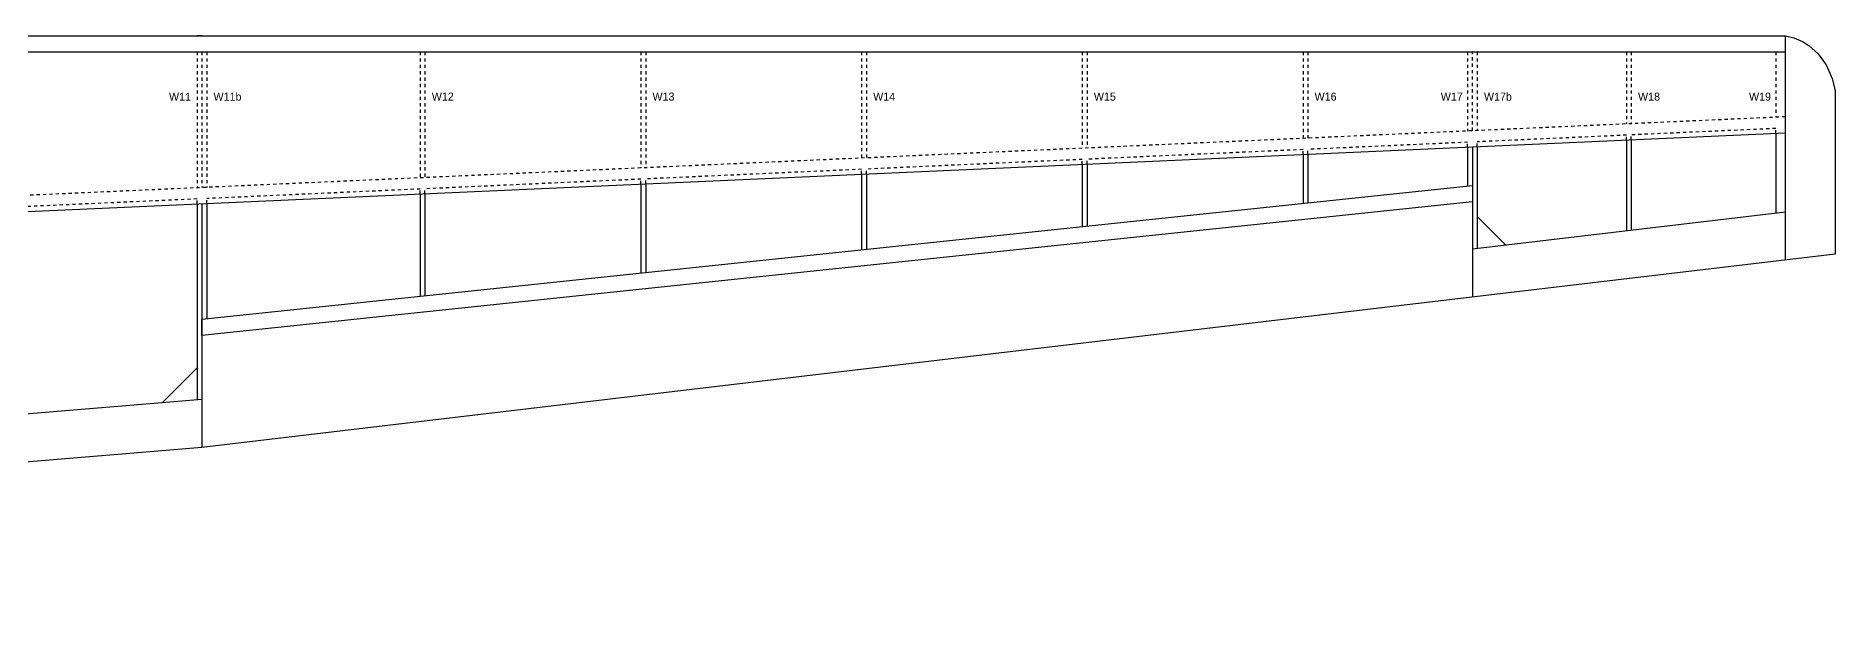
# Model space of a CAD drawing. Extents: x -88 to 2523, y 287 to 1193.
# Drawn here: x 1960 to 2523, y 287 to 473 of the extents above; entities that cross this region are included whole.
import ezdxf

# ---------------------------------------------------------------- set-up
doc = ezdxf.new("R2010")
doc.units = 0
doc.linetypes.add('JIS_02_1_0', pattern=[2, 1, -1])
doc.layers.get('0').update_dxf_attribs({"linetype": 'CONTINUOUS'})
doc.layers.add('SÄLJ', color=7, linetype='CONTINUOUS')

# ---------------------------------------------------------------- blocks, each defined once
blk = doc.blocks.new('*U48')
at = {"layer": 'SÄLJ', "color": 253}
blk.add_text('W11', height=2.5, rotation=360, dxfattribs=at).set_placement((2002.01, 452.79))
blk = doc.blocks.new('*U49')
at = {"layer": 'SÄLJ', "color": 253}
blk.add_text('W11b', height=2.5, rotation=360, dxfattribs=at).set_placement((2015.91, 452.78))
blk = doc.blocks.new('*U50')
at = {"layer": 'SÄLJ', "color": 253}
blk.add_text('W12', height=2.5, rotation=360, dxfattribs=at).set_placement((2084.13, 452.82))
blk = doc.blocks.new('*U51')
at = {"layer": 'SÄLJ', "color": 253}
blk.add_text('W13', height=2.5, rotation=360, dxfattribs=at).set_placement((2153.09, 452.82))
blk = doc.blocks.new('*U52')
at = {"layer": 'SÄLJ', "color": 253}
blk.add_text('W14', height=2.5, rotation=360, dxfattribs=at).set_placement((2222.06, 452.82))
blk = doc.blocks.new('*U53')
at = {"layer": 'SÄLJ', "color": 253}
blk.add_text('W15', height=2.5, rotation=360, dxfattribs=at).set_placement((2291.03, 452.81))
blk = doc.blocks.new('*U54')
at = {"layer": 'SÄLJ', "color": 253}
blk.add_text('W16', height=2.5, rotation=360, dxfattribs=at).set_placement((2360, 452.81))
blk = doc.blocks.new('*U55')
at = {"layer": 'SÄLJ', "color": 253}
blk.add_text('W17b', height=2.5, rotation=360, dxfattribs=at).set_placement((2412.92, 452.81))
blk = doc.blocks.new('*U56')
at = {"layer": 'SÄLJ', "color": 253}
blk.add_text('W17', height=2.5, rotation=360, dxfattribs=at).set_placement((2399.43, 452.82))
blk = doc.blocks.new('*U57')
at = {"layer": 'SÄLJ', "color": 253}
blk.add_text('W18', height=2.5, rotation=360, dxfattribs=at).set_placement((2461.07, 452.81))
blk = doc.blocks.new('*U58')
at = {"layer": 'SÄLJ', "color": 253}
blk.add_text('W19', height=2.5, rotation=360, dxfattribs=at).set_placement((2495.74, 452.81))

msp = doc.modelspace()

# ---------------------------------------------------------------- linework, layer by layer
at = {"layer": 'SÄLJ'}
for p, q in [((2012.3, 473), (2010.8, 473)), ((2012.3, 473), (2013.8, 473)), ((2507.1, 403), (2507.1, 473)), ((1322.63, 468), (2507.1, 468)), ((2522.63, 455.82), (2522.63, 404.84)), ((1322.63, 389.83), (2507.1, 442.74)), ((2457.46, 440.52), (2457.46, 412.12)), ((2458.96, 440.59), (2458.96, 412.3)), ((2504.1, 442.6), (2504.1, 417.64)), ((2287.41, 432.92), (2287.41, 413.34)), ((2288.91, 432.99), (2288.91, 413.5)), ((2356.38, 436), (2356.38, 420.59)), ((2357.88, 436.07), (2357.88, 420.74)), ((2407.81, 438.3), (2407.81, 425.99)), ((2409.31, 438.37), (2409.31, 391.42)), ((2410.81, 438.43), (2410.81, 406.6)), ((2218.45, 429.84), (2218.45, 406.09)), ((2219.95, 429.91), (2219.95, 406.25)), ((2409.31, 426.15), (2012.3, 384.42)), ((2080.51, 423.68), (2080.51, 391.59)), ((2082.01, 423.75), (2082.01, 391.75)), ((2149.48, 426.76), (2149.48, 398.84)), ((2150.98, 426.83), (2150.98, 399)), ((2010.8, 420.57), (2010.8, 359.3)), ((2409.31, 421.15), (2012.3, 379.42)), ((2012.3, 420.64), (2012.3, 344.42)), ((2013.8, 420.7), (2013.8, 384.58)), ((2507.1, 418), (2409.31, 406.42)), ((2410.81, 416.6), (2419.75, 407.66)), ((2522.63, 404.84), (2012.3, 344.42)), ((2012.3, 379.42), (2012.3, 384.42)), ((1999.88, 358.38), (2010.8, 369.3)), ((2012.3, 359.42), (1322.63, 301.78)), ((2012.3, 344.42), (1322.63, 286.78))]:
    msp.add_line(p, q, dxfattribs=at)
at = {"layer": 'SÄLJ', "linetype": 'JIS_02_1_0'}
for p, q in [((2010.8, 468), (2010.8, 425.57)), ((2012.3, 468), (2012.3, 425.64)), ((2013.8, 468), (2013.8, 425.7)), ((2080.51, 468), (2080.51, 428.68)), ((2082.01, 468), (2082.01, 428.75)), ((2149.48, 468), (2149.48, 431.76)), ((2150.98, 468), (2150.98, 431.83)), ((2218.45, 468), (2218.45, 434.84)), ((2219.95, 468), (2219.95, 434.91)), ((2287.41, 468), (2287.41, 437.92)), ((2288.91, 468), (2288.91, 437.99)), ((2356.38, 468), (2356.38, 441)), ((2357.88, 468), (2357.88, 441.07)), ((2407.81, 468), (2407.81, 443.3)), ((2409.31, 443.37), (2409.31, 468)), ((2410.81, 468), (2410.81, 443.43)), ((2457.46, 468), (2457.46, 445.52)), ((2458.96, 468), (2458.96, 445.59)), ((2504.1, 468), (2504.1, 447.6)), ((2507.1, 447.74), (1322.63, 394.83)), ((2407.81, 439.8), (2357.88, 437.57)), ((2407.81, 438.3), (2407.81, 439.8)), ((2457.46, 442.02), (2410.81, 439.93)), ((2410.81, 438.43), (2410.81, 439.93)), ((2457.46, 440.52), (2457.46, 442.02)), ((2504.1, 444.1), (2458.96, 442.09)), ((2458.96, 440.59), (2458.96, 442.09)), ((2504.1, 442.6), (2504.1, 444.1)), ((2287.41, 434.42), (2219.95, 431.41)), ((2287.41, 432.92), (2287.41, 434.42)), ((2356.38, 437.5), (2288.91, 434.49)), ((2288.91, 432.99), (2288.91, 434.49)), ((2356.38, 436), (2356.38, 437.5)), ((2357.88, 436.07), (2357.88, 437.57)), ((2149.48, 428.26), (2082.01, 425.25)), ((2149.48, 426.76), (2149.48, 428.26)), ((2218.45, 431.34), (2150.98, 428.33)), ((2150.98, 426.83), (2150.98, 428.33)), ((2218.45, 429.84), (2218.45, 431.34)), ((2219.95, 429.91), (2219.95, 431.41)), ((2010.8, 422.07), (1944.08, 419.09)), ((2010.8, 420.57), (2010.8, 422.07)), ((2080.51, 425.18), (2013.8, 422.2)), ((2013.8, 420.7), (2013.8, 422.2)), ((2080.51, 423.68), (2080.51, 425.18)), ((2082.01, 423.75), (2082.01, 425.25))]:
    msp.add_line(p, q, dxfattribs=at)
at = {"layer": 'SÄLJ'}
msp.add_lwpolyline([(1322.63, 473), (2507.1, 473), (2509.74, 472.45), (2512.47, 471.28), (2514.48, 470), (2517.32, 467.47), (2519.85, 463.94), (2521.72, 459.75), (2522.63, 455.82)], dxfattribs=at)

# ---------------------------------------------------------------- block references
for name in ['*U49', '*U55', '*U48', '*U50', '*U51', '*U52', '*U53', '*U54', '*U56', '*U57', '*U58']:
    msp.add_blockref(name, (0, 0))

doc.saveas('drawing.dxf')
